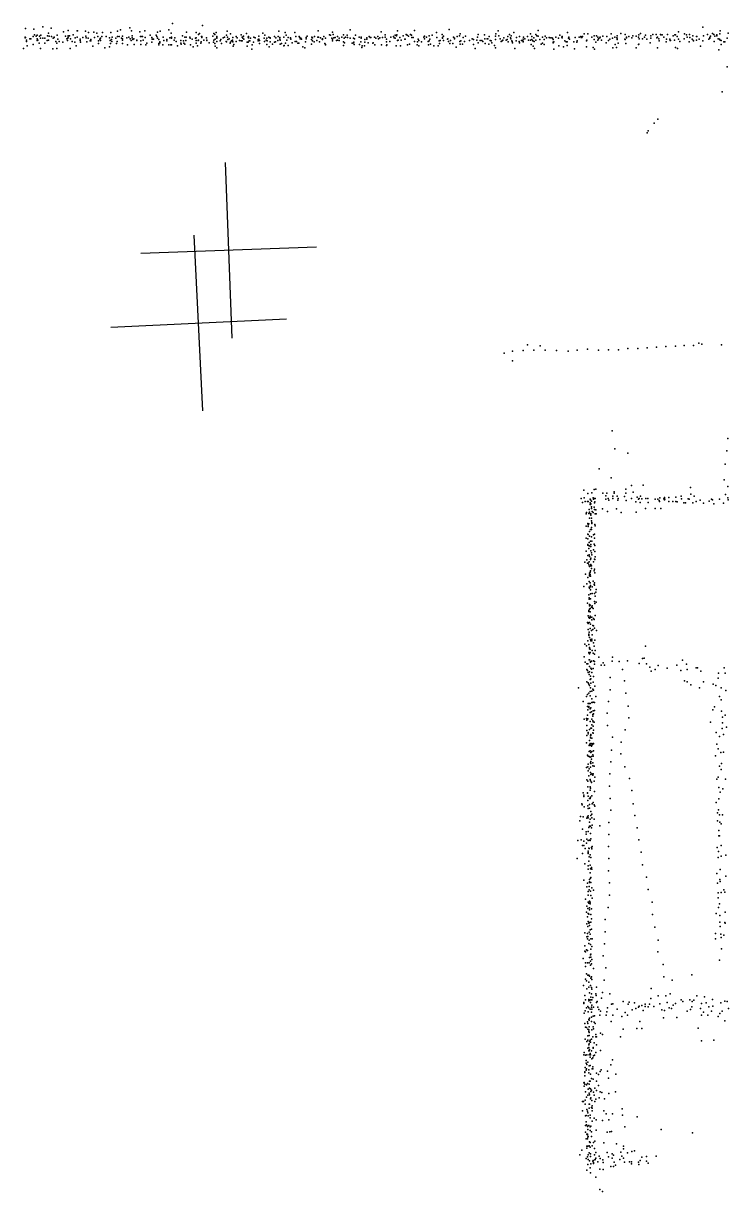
# Model space of a CAD drawing. Header units: millimetres. Extents: x -23456 to 7110, y -22489 to 15514.
# Drawn here: x -5926 to -4323, y -1951 to 705 of the extents above; entities that cross this region are included whole.
import ezdxf

# ---------------------------------------------------------------- set-up
doc = ezdxf.new("R2010")
doc.units = ezdxf.units.MM
doc.layers.add('P', color=9, linetype='Continuous')
doc.layers.add('PANOS', color=10, linetype='Continuous')

msp = doc.modelspace()

# ---------------------------------------------------------------- linework, layer by layer
at = {"layer": 'P'}
for p in [(-5921, 693), (-5902, 692), (-5882, 697), (-5863, 694), (-5684, 695), (-5587, 705), (-5519, 700), (-4958, 691), (-4382, 696), (-5922, 674), (-5922, 672), (-5921, 673), (-5919, 667), (-5919, 664), (-5911, 670), (-5909, 670), (-5904, 675), (-5901, 679), (-5897, 676), (-5895, 678), (-5895, 670), (-5895, 666), (-5893, 667), (-5889, 676), (-5887, 671), (-5886, 678), (-5882, 671), (-5877, 671), (-5872, 666), (-5871, 677), (-5869, 683), (-5869, 667), (-5867, 676), (-5862, 675), (-5858, 671), (-5856, 674), (-5856, 673), (-5852, 664), (-5849, 678), (-5848, 669), (-5845, 664), (-5835, 686), (-5830, 676), (-5827, 670), (-5826, 666), (-5825, 671), (-5824, 689), (-5824, 677), (-5824, 674), (-5821, 677), (-5819, 670), (-5815, 664), (-5813, 679), (-5808, 672), (-5804, 688), (-5804, 674), (-5803, 688), (-5797, 669), (-5797, 666), (-5791, 673), (-5791, 673), (-5785, 687), (-5784, 676), (-5783, 672), (-5779, 671), (-5778, 684), (-5774, 665), (-5773, 668), (-5773, 665), (-5766, 685), (-5764, 673), (-5759, 683), (-5757, 675), (-5755, 665), (-5752, 669), (-5751, 671), (-5751, 666), (-5748, 675), (-5746, 684), (-5738, 675), (-5730, 672), (-5729, 666), (-5727, 684), (-5726, 668), (-5725, 664), (-5724, 674), (-5716, 671), (-5713, 664), (-5712, 687), (-5712, 675), (-5708, 675), (-5705, 690), (-5703, 671), (-5701, 676), (-5701, 670), (-5701, 667), (-5691, 672), (-5686, 674), (-5683, 670), (-5681, 666), (-5680, 688), (-5679, 677), (-5679, 672), (-5677, 668), (-5675, 670), (-5668, 667), (-5668, 666), (-5661, 686), (-5660, 675), (-5659, 665), (-5657, 675), (-5655, 675), (-5654, 667), (-5650, 688), (-5649, 673), (-5638, 678), (-5634, 673), (-5633, 669), (-5631, 669), (-5630, 669), (-5624, 678), (-5623, 675), (-5621, 685), (-5621, 671), (-5618, 668), (-5615, 687), (-5608, 674), (-5607, 666), (-5600, 668), (-5600, 665), (-5595, 690), (-5593, 672), (-5590, 683), (-5589, 674), (-5589, 671), (-5583, 667), (-5582, 672), (-5579, 664), (-5568, 666), (-5564, 677), (-5562, 665), (-5559, 674), (-5557, 666), (-5557, 666), (-5556, 674), (-5555, 685), (-5548, 674), (-5547, 671), (-5542, 669), (-5535, 671), (-5533, 684), (-5533, 672), (-5533, 666), (-5529, 666), (-5528, 680), (-5528, 667), (-5526, 682), (-5521, 675), (-5520, 675), (-5520, 673), (-5516, 667), (-5510, 672), (-5509, 667), (-5509, 666), (-5495, 676), (-5493, 682), (-5493, 667), (-5491, 680), (-5490, 669), (-5488, 684), (-5486, 675), (-5486, 673), (-5486, 671), (-5486, 664), (-5479, 665), (-5477, 668), (-5472, 672), (-5469, 674), (-5465, 664), (-5464, 678), (-5463, 687), (-5462, 674), (-5461, 668), (-5458, 670), (-5455, 681), (-5453, 665), (-5451, 667), (-5450, 673), (-5442, 675), (-5442, 664), (-5440, 672), (-5435, 666), (-5431, 679), (-5431, 665), (-5429, 674), (-5429, 665), (-5427, 671), (-5426, 676), (-5425, 669), (-5419, 682), (-5415, 674), (-5414, 675), (-5414, 672), (-5413, 665), (-5411, 665), (-5410, 671), (-5402, 674), (-5399, 672), (-5392, 668), (-5392, 665), (-5391, 676), (-5391, 669), (-5389, 666), (-5382, 683), (-5379, 671), (-5378, 664), (-5377, 678), (-5374, 667), (-5373, 671), (-5372, 665), (-5368, 674), (-5365, 672), (-5365, 671), (-5355, 675), (-5352, 672), (-5348, 666), (-5347, 675), (-5345, 687), (-5343, 673), (-5343, 673), (-5343, 669), (-5342, 667), (-5334, 674), (-5331, 684), (-5329, 678), (-5327, 667), (-5324, 673), (-5319, 672), (-5319, 671), (-5318, 669), (-5309, 684), (-5308, 664), (-5307, 675), (-5305, 664), (-5299, 675), (-5298, 674), (-5297, 670), (-5295, 671), (-5294, 669), (-5283, 673), (-5283, 670), (-5281, 676), (-5271, 668), (-5270, 674), (-5269, 672), (-5269, 665), (-5264, 675), (-5259, 666), (-5257, 674), (-5256, 688), (-5255, 674), (-5251, 672), (-5247, 669), (-5246, 670), (-5246, 668), (-5243, 675), (-5239, 671), (-5230, 679), (-5228, 678), (-5225, 671), (-5223, 685), (-5223, 669), (-5223, 665), (-5222, 680), (-5220, 672), (-5217, 673), (-5214, 666), (-5212, 675), (-5212, 667), (-5208, 671), (-5208, 666), (-5202, 674), (-5198, 679), (-5197, 671), (-5194, 674), (-5190, 678), (-5189, 673), (-5183, 690), (-5183, 671), (-5176, 671), (-5173, 670), (-5171, 678), (-5163, 674), (-5158, 674), (-5158, 671), (-5150, 668), (-5145, 672), (-5145, 669), (-5140, 675), (-5138, 673), (-5136, 673), (-5128, 674), (-5125, 671), (-5120, 675), (-5119, 670), (-5116, 672), (-5113, 686), (-5110, 673), (-5104, 679), (-5104, 674), (-5101, 669), (-5093, 664), (-5091, 674), (-5085, 675), (-5083, 672), (-5081, 678), (-5081, 671), (-5078, 677), (-5077, 679), (-5076, 688), (-5076, 666), (-5074, 667), (-5070, 673), (-5067, 667), (-5063, 677), (-5059, 669), (-5058, 669), (-5056, 680), (-5054, 678), (-5051, 676), (-5046, 680), (-5044, 678), (-5043, 673), (-5040, 673), (-5037, 689), (-5037, 664), (-5029, 669), (-5027, 666), (-5016, 674), (-5014, 676), (-5014, 670), (-5010, 674), (-5006, 664), (-5004, 677), (-5004, 665), (-5002, 669), (-4997, 678), (-4987, 684), (-4986, 673), (-4981, 665), (-4979, 666), (-4974, 680), (-4973, 673), (-4973, 671), (-4971, 676), (-4971, 666), (-4962, 669), (-4961, 670), (-4960, 664), (-4955, 666), (-4948, 674), (-4946, 671), (-4946, 670), (-4940, 675), (-4935, 677), (-4934, 664), (-4933, 681), (-4932, 665), (-4926, 673), (-4923, 664), (-4921, 676), (-4912, 666), (-4906, 670), (-4903, 668), (-4895, 667), (-4894, 674), (-4892, 680), (-4888, 666), (-4884, 666), (-4882, 664), (-4878, 679), (-4877, 670), (-4872, 670), (-4870, 670), (-4867, 675), (-4865, 666), (-4863, 665), (-4853, 676), (-4853, 668), (-4852, 681), (-4847, 688), (-4845, 677), (-4842, 670), (-4840, 664), (-4838, 665), (-4836, 667), (-4834, 672), (-4829, 667), (-4826, 668), (-4825, 675), (-4821, 680), (-4819, 672), (-4818, 670), (-4817, 677), (-4816, 665), (-4815, 664), (-4811, 684), (-4806, 665), (-4805, 673), (-4799, 664), (-4798, 675), (-4794, 666), (-4791, 665), (-4790, 669), (-4790, 664), (-4789, 674), (-4786, 670), (-4780, 675), (-4778, 667), (-4773, 681), (-4773, 667), (-4770, 675), (-4770, 668), (-4768, 665), (-4766, 672), (-4765, 664), (-4761, 680), (-4761, 667), (-4759, 677), (-4756, 689), (-4756, 676), (-4752, 668), (-4746, 674), (-4742, 668), (-4740, 676), (-4737, 672), (-4731, 673), (-4729, 672), (-4725, 672), (-4723, 671), (-4722, 668), (-4716, 674), (-4710, 671), (-4707, 678), (-4702, 674), (-4701, 675), (-4701, 672), (-4695, 665), (-4689, 684), (-4687, 671), (-4686, 674), (-4686, 673), (-4685, 669), (-4672, 673), (-4667, 665), (-4663, 674), (-4659, 675), (-4658, 673), (-4657, 673), (-4655, 675), (-4651, 681), (-4646, 665), (-4645, 667), (-4643, 681), (-4634, 674), (-4629, 677), (-4629, 668), (-4623, 677), (-4620, 674), (-4620, 667), (-4619, 670), (-4616, 672), (-4615, 674), (-4612, 667), (-4609, 676), (-4600, 675), (-4596, 666), (-4593, 669), (-4590, 681), (-4587, 671), (-4582, 674), (-4577, 672), (-4576, 677), (-4576, 671), (-4576, 668), (-4568, 682), (-4559, 669), (-4558, 680), (-4558, 668), (-4555, 674), (-4555, 672), (-4550, 675), (-4543, 672), (-4541, 677), (-4533, 676), (-4528, 674), (-4527, 679), (-4526, 670), (-4523, 682), (-4519, 670), (-4514, 674), (-4512, 678), (-4509, 669), (-4500, 677), (-4500, 671), (-4495, 680), (-4488, 680), (-4486, 672), (-4485, 674), (-4482, 670), (-4481, 665), (-4478, 680), (-4477, 679), (-4474, 679), (-4470, 674), (-4464, 669), (-4462, 680), (-4457, 669), (-4456, 666), (-4455, 666), (-4449, 677), (-4446, 667), (-4445, 679), (-4444, 679), (-4440, 675), (-4437, 686), (-4437, 669), (-4434, 664), (-4424, 670), (-4423, 681), (-4419, 679), (-4417, 674), (-4412, 680), (-4411, 673), (-4406, 669), (-4405, 668), (-4404, 677), (-4403, 665), (-4396, 675), (-4396, 667), (-4395, 675), (-4390, 669), (-4382, 665), (-4380, 677), (-4371, 680), (-4368, 669), (-4366, 673), (-4366, 671), (-4364, 676), (-4360, 682), (-4357, 680), (-4356, 664), (-4354, 676), (-4350, 679), (-4350, 677), (-4347, 670), (-4344, 669), (-4343, 681), (-4342, 688), (-4342, 667), (-4340, 666), (-4326, 671), (-4324, 683), (-5926, 648), (-5917, 654), (-5904, 657), (-5890, 660), (-5887, 648), (-5877, 660), (-5859, 647), (-5850, 660), (-5850, 648), (-5836, 662), (-5820, 648), (-5809, 662), (-5806, 654), (-5796, 662), (-5782, 663), (-5768, 653), (-5755, 659), (-5741, 649), (-5730, 652), (-5728, 659), (-5714, 659), (-5701, 659), (-5689, 656), (-5674, 657), (-5659, 657), (-5648, 656), (-5645, 660), (-5634, 662), (-5618, 659), (-5618, 656), (-5616, 663), (-5616, 661), (-5609, 656), (-5595, 656), (-5591, 656), (-5589, 656), (-5576, 654), (-5568, 660), (-5567, 658), (-5561, 660), (-5559, 658), (-5546, 656), (-5540, 652), (-5533, 660), (-5530, 654), (-5523, 660), (-5522, 663), (-5522, 663), (-5504, 661), (-5494, 662), (-5491, 659), (-5490, 653), (-5486, 649), (-5476, 659), (-5464, 663), (-5456, 660), (-5455, 662), (-5450, 663), (-5449, 653), (-5448, 657), (-5417, 662), (-5417, 653), (-5415, 662), (-5407, 646), (-5406, 656), (-5403, 662), (-5389, 659), (-5373, 657), (-5367, 652), (-5365, 663), (-5360, 658), (-5355, 662), (-5353, 663), (-5342, 658), (-5339, 659), (-5334, 654), (-5333, 655), (-5330, 660), (-5324, 655), (-5315, 661), (-5302, 660), (-5300, 660), (-5291, 652), (-5286, 649), (-5285, 663), (-5271, 658), (-5265, 663), (-5253, 663), (-5241, 659), (-5239, 657), (-5239, 656), (-5198, 663), (-5198, 655), (-5196, 661), (-5179, 660), (-5176, 661), (-5175, 662), (-5174, 657), (-5162, 657), (-5159, 663), (-5157, 650), (-5156, 654), (-5151, 654), (-5150, 662), (-5142, 661), (-5132, 660), (-5131, 661), (-5127, 656), (-5112, 656), (-5101, 663), (-5101, 655), (-5100, 656), (-5079, 654), (-5069, 654), (-5053, 656), (-5048, 658), (-5031, 656), (-5030, 663), (-5027, 654), (-5021, 663), (-5005, 656), (-5001, 658), (-4993, 654), (-4983, 654), (-4980, 659), (-4957, 659), (-4950, 659), (-4942, 651), (-4933, 658), (-4928, 658), (-4903, 657), (-4899, 648), (-4892, 661), (-4876, 659), (-4868, 658), (-4861, 661), (-4855, 655), (-4853, 649), (-4824, 663), (-4814, 661), (-4809, 648), (-4798, 661), (-4790, 663), (-4772, 657), (-4767, 653), (-4764, 648), (-4749, 658), (-4746, 660), (-4742, 657), (-4722, 662), (-4722, 661), (-4720, 663), (-4720, 646), (-4709, 654), (-4698, 652), (-4692, 663), (-4690, 663), (-4690, 655), (-4675, 663), (-4673, 647), (-4668, 662), (-4646, 652), (-4631, 650), (-4628, 646), (-4625, 662), (-4601, 661), (-4586, 649), (-4581, 657), (-4578, 650), (-4574, 660), (-4557, 659), (-4533, 649), (-4528, 657), (-4527, 658), (-4501, 661), (-4485, 649), (-4465, 663), (-4444, 650), (-4439, 648), (-4413, 663), (-4387, 653), (-4345, 645), (-4340, 657), (-4334, 663), (-4332, 663), (-4326, 606), (-4338, 549), (-4484, 487), (-4508, 456), (-4506, 461), (-4492, 478), (-4780, -26), (-4391, -22), (-4384, -24), (-4339, -26), (-4833, -45), (-4814, -40), (-4790, -39), (-4766, -38), (-4751, -28), (-4740, -38), (-4714, -39), (-4688, -40), (-4667, -38), (-4644, -36), (-4619, -38), (-4596, -37), (-4573, -37), (-4552, -34), (-4529, -34), (-4508, -33), (-4487, -31), (-4466, -30), (-4444, -29), (-4424, -27), (-4403, -27), (-4814, -62), (-4588, -221), (-4325, -239), (-4582, -262), (-4552, -272), (-4327, -267), (-4617, -308), (-4331, -297), (-4590, -328), (-4517, -345), (-4333, -333), (-4652, -356), (-4643, -364), (-4634, -362), (-4629, -355), (-4625, -354), (-4609, -363), (-4602, -369), (-4600, -363), (-4586, -370), (-4583, -360), (-4583, -363), (-4576, -370), (-4560, -371), (-4557, -354), (-4557, -363), (-4544, -346), (-4540, -361), (-4523, -370), (-4431, -370), (-4410, -350), (-4409, -365), (-4401, -370), (-4330, -366), (-4325, -348), (-4658, -375), (-4655, -384), (-4651, -374), (-4649, -382), (-4644, -382), (-4642, -382), (-4638, -377), (-4638, -385), (-4638, -389), (-4637, -378), (-4637, -389), (-4636, -387), (-4635, -381), (-4635, -394), (-4635, -398), (-4635, -398), (-4631, -374), (-4630, -377), (-4629, -395), (-4628, -375), (-4628, -385), (-4627, -383), (-4626, -375), (-4602, -377), (-4597, -375), (-4595, -379), (-4586, -375), (-4575, -379), (-4574, -375), (-4556, -380), (-4544, -375), (-4534, -383), (-4531, -372), (-4528, -377), (-4526, -375), (-4524, -384), (-4520, -376), (-4512, -398), (-4511, -375), (-4507, -375), (-4506, -384), (-4490, -377), (-4490, -398), (-4484, -377), (-4481, -380), (-4480, -382), (-4479, -374), (-4477, -398), (-4470, -376), (-4469, -373), (-4469, -378), (-4468, -377), (-4459, -373), (-4459, -382), (-4450, -382), (-4443, -372), (-4443, -382), (-4440, -383), (-4430, -376), (-4425, -385), (-4421, -385), (-4415, -376), (-4413, -377), (-4404, -385), (-4397, -382), (-4388, -379), (-4380, -386), (-4367, -381), (-4362, -377), (-4360, -378), (-4357, -387), (-4344, -377), (-4335, -386), (-4325, -374), (-4324, -378), (-4647, -410), (-4646, -407), (-4641, -409), (-4640, -400), (-4639, -406), (-4639, -420), (-4637, -410), (-4636, -410), (-4636, -413), (-4635, -420), (-4633, -405), (-4631, -407), (-4628, -400), (-4626, -410), (-4625, -401), (-4624, -410), (-4610, -399), (-4598, -405), (-4578, -399), (-4567, -407), (-4533, -406), (-4647, -438), (-4643, -432), (-4642, -435), (-4642, -439), (-4641, -433), (-4639, -450), (-4637, -446), (-4635, -426), (-4635, -441), (-4635, -446), (-4634, -430), (-4634, -432), (-4627, -434), (-4626, -437), (-4647, -465), (-4643, -456), (-4643, -467), (-4642, -457), (-4640, -475), (-4639, -461), (-4637, -472), (-4635, -462), (-4634, -472), (-4630, -458), (-4628, -456), (-4628, -465), (-4647, -495), (-4643, -480), (-4643, -481), (-4641, -489), (-4640, -483), (-4640, -503), (-4637, -484), (-4636, -480), (-4636, -484), (-4636, -494), (-4635, -499), (-4634, -503), (-4630, -492), (-4629, -479), (-4627, -482), (-4627, -496), (-4650, -520), (-4645, -515), (-4644, -522), (-4643, -505), (-4642, -522), (-4641, -526), (-4640, -519), (-4639, -507), (-4639, -530), (-4637, -514), (-4637, -528), (-4636, -511), (-4636, -525), (-4635, -528), (-4630, -519), (-4628, -513), (-4627, -514), (-4626, -508), (-4648, -547), (-4643, -555), (-4639, -545), (-4639, -549), (-4639, -551), (-4638, -543), (-4638, -548), (-4638, -551), (-4638, -552), (-4637, -540), (-4637, -552), (-4635, -534), (-4629, -540), (-4628, -536), (-4627, -544), (-4652, -575), (-4645, -569), (-4640, -564), (-4640, -577), (-4639, -579), (-4638, -567), (-4638, -576), (-4638, -576), (-4637, -573), (-4637, -583), (-4633, -576), (-4631, -563), (-4629, -571), (-4628, -567), (-4628, -572), (-4624, -582), (-4641, -594), (-4640, -601), (-4640, -604), (-4640, -604), (-4637, -592), (-4637, -603), (-4637, -603), (-4633, -591), (-4628, -591), (-4628, -609), (-4626, -597), (-4625, -588), (-4644, -613), (-4641, -630), (-4641, -632), (-4639, -616), (-4639, -619), (-4639, -627), (-4638, -618), (-4638, -625), (-4638, -633), (-4635, -622), (-4633, -619), (-4633, -623), (-4631, -625), (-4627, -614), (-4624, -611), (-4644, -657), (-4643, -657), (-4642, -642), (-4642, -659), (-4641, -646), (-4639, -647), (-4639, -657), (-4638, -643), (-4637, -646), (-4637, -661), (-4634, -645), (-4634, -651), (-4632, -664), (-4630, -648), (-4629, -650), (-4626, -641), (-4642, -673), (-4641, -684), (-4641, -685), (-4641, -687), (-4640, -679), (-4638, -671), (-4635, -675), (-4633, -685), (-4632, -673), (-4630, -665), (-4628, -670), (-4623, -675), (-4650, -706), (-4646, -710), (-4643, -699), (-4641, -707), (-4639, -691), (-4639, -714), (-4639, -717), (-4637, -696), (-4636, -699), (-4634, -695), (-4634, -699), (-4630, -703), (-4629, -711), (-4627, -697), (-4512, -711), (-4651, -735), (-4641, -725), (-4641, -726), (-4640, -742), (-4639, -728), (-4639, -742), (-4638, -718), (-4638, -725), (-4633, -721), (-4631, -727), (-4628, -729), (-4626, -721), (-4618, -736), (-4587, -736), (-4519, -739), (-4515, -738), (-4428, -743), (-4649, -747), (-4645, -751), (-4645, -764), (-4644, -766), (-4643, -751), (-4639, -757), (-4639, -769), (-4637, -746), (-4637, -747), (-4636, -761), (-4635, -745), (-4635, -763), (-4631, -762), (-4630, -744), (-4628, -746), (-4628, -752), (-4613, -754), (-4608, -749), (-4605, -754), (-4588, -745), (-4572, -746), (-4564, -764), (-4553, -744), (-4526, -750), (-4510, -751), (-4502, -759), (-4499, -768), (-4490, -764), (-4483, -755), (-4463, -761), (-4441, -754), (-4432, -766), (-4419, -752), (-4417, -764), (-4397, -760), (-4394, -760), (-4386, -768), (-4333, -760), (-4645, -792), (-4642, -771), (-4642, -794), (-4640, -775), (-4638, -787), (-4637, -779), (-4636, -785), (-4636, -795), (-4634, -771), (-4631, -793), (-4630, -780), (-4592, -782), (-4560, -790), (-4423, -790), (-4417, -792), (-4380, -792), (-4347, -784), (-4346, -772), (-4331, -772), (-4664, -806), (-4644, -821), (-4641, -797), (-4641, -818), (-4639, -800), (-4638, -814), (-4637, -806), (-4634, -813), (-4632, -809), (-4630, -811), (-4627, -802), (-4592, -810), (-4557, -818), (-4409, -799), (-4389, -806), (-4358, -797), (-4352, -800), (-4340, -806), (-4329, -812), (-4654, -837), (-4646, -825), (-4644, -848), (-4642, -841), (-4641, -848), (-4640, -841), (-4638, -824), (-4638, -841), (-4634, -831), (-4634, -839), (-4633, -839), (-4631, -838), (-4628, -839), (-4625, -825), (-4596, -837), (-4551, -847), (-4355, -849), (-4344, -825), (-4340, -833), (-4646, -875), (-4644, -868), (-4643, -856), (-4643, -876), (-4641, -850), (-4638, -853), (-4638, -862), (-4636, -851), (-4635, -860), (-4632, -866), (-4632, -870), (-4631, -858), (-4630, -865), (-4628, -857), (-4599, -863), (-4550, -874), (-4359, -856), (-4339, -859), (-4337, -872), (-4331, -868), (-4651, -877), (-4645, -879), (-4645, -891), (-4645, -903), (-4639, -900), (-4638, -882), (-4636, -897), (-4635, -897), (-4634, -877), (-4634, -890), (-4632, -881), (-4631, -883), (-4631, -893), (-4630, -902), (-4629, -884), (-4598, -891), (-4558, -901), (-4364, -884), (-4338, -898), (-4337, -885), (-4328, -895), (-4645, -914), (-4642, -907), (-4642, -910), (-4639, -925), (-4637, -915), (-4637, -919), (-4636, -912), (-4636, -914), (-4634, -920), (-4632, -908), (-4631, -909), (-4587, -918), (-4567, -929), (-4351, -907), (-4344, -916), (-4335, -912), (-4646, -931), (-4640, -937), (-4640, -950), (-4639, -935), (-4638, -932), (-4638, -949), (-4637, -936), (-4636, -953), (-4635, -938), (-4634, -932), (-4634, -950), (-4633, -935), (-4630, -932), (-4630, -933), (-4630, -949), (-4589, -947), (-4568, -956), (-4350, -934), (-4347, -944), (-4341, -953), (-4335, -952), (-4644, -959), (-4642, -961), (-4642, -979), (-4640, -962), (-4638, -963), (-4637, -976), (-4636, -973), (-4636, -978), (-4635, -962), (-4635, -968), (-4632, -958), (-4632, -976), (-4631, -961), (-4591, -974), (-4353, -960), (-4339, -978), (-4646, -987), (-4643, -985), (-4642, -994), (-4641, -1006), (-4640, -990), (-4637, -986), (-4637, -998), (-4637, -998), (-4636, -1003), (-4634, -1001), (-4632, -983), (-4632, -1004), (-4631, -1001), (-4629, -984), (-4627, -1009), (-4593, -1001), (-4559, -985), (-4347, -1009), (-4344, -984), (-4340, -991), (-4645, -1015), (-4643, -1018), (-4643, -1031), (-4638, -1014), (-4638, -1031), (-4637, -1017), (-4637, -1034), (-4635, -1020), (-4635, -1021), (-4629, -1018), (-4594, -1029), (-4548, -1012), (-4350, -1013), (-4345, -1032), (-4336, -1035), (-4330, -1013), (-4654, -1044), (-4652, -1050), (-4652, -1053), (-4644, -1044), (-4644, -1045), (-4643, -1062), (-4642, -1052), (-4639, -1057), (-4638, -1038), (-4638, -1057), (-4637, -1054), (-4634, -1051), (-4628, -1041), (-4592, -1057), (-4543, -1039), (-4345, -1058), (-4342, -1043), (-4657, -1069), (-4656, -1072), (-4651, -1076), (-4643, -1074), (-4642, -1080), (-4639, -1071), (-4639, -1079), (-4636, -1087), (-4633, -1069), (-4631, -1066), (-4629, -1072), (-4627, -1075), (-4591, -1084), (-4540, -1069), (-4351, -1066), (-4346, -1083), (-4661, -1108), (-4660, -1098), (-4654, -1099), (-4645, -1102), (-4644, -1099), (-4642, -1097), (-4642, -1101), (-4639, -1111), (-4638, -1104), (-4636, -1096), (-4634, -1093), (-4634, -1101), (-4629, -1104), (-4595, -1112), (-4536, -1096), (-4348, -1090), (-4348, -1108), (-4344, -1094), (-4343, -1111), (-4340, -1115), (-4337, -1094), (-4655, -1127), (-4647, -1133), (-4647, -1138), (-4642, -1132), (-4641, -1123), (-4639, -1120), (-4637, -1120), (-4637, -1137), (-4635, -1124), (-4633, -1118), (-4616, -1119), (-4595, -1139), (-4531, -1124), (-4345, -1130), (-4345, -1142), (-4344, -1142), (-4666, -1153), (-4658, -1151), (-4655, -1164), (-4652, -1154), (-4652, -1164), (-4646, -1159), (-4645, -1150), (-4642, -1153), (-4639, -1152), (-4638, -1153), (-4636, -1149), (-4633, -1166), (-4596, -1166), (-4527, -1151), (-4340, -1164), (-4667, -1194), (-4655, -1182), (-4649, -1171), (-4642, -1177), (-4642, -1180), (-4642, -1182), (-4641, -1170), (-4640, -1171), (-4640, -1190), (-4638, -1185), (-4636, -1191), (-4635, -1169), (-4634, -1172), (-4595, -1194), (-4522, -1179), (-4349, -1169), (-4347, -1191), (-4346, -1178), (-4340, -1188), (-4329, -1186), (-4650, -1206), (-4642, -1210), (-4642, -1218), (-4641, -1200), (-4638, -1209), (-4637, -1217), (-4635, -1214), (-4634, -1218), (-4519, -1208), (-4342, -1219), (-4652, -1243), (-4639, -1241), (-4639, -1247), (-4639, -1248), (-4638, -1226), (-4637, -1238), (-4636, -1237), (-4636, -1248), (-4596, -1222), (-4510, -1236), (-4350, -1228), (-4343, -1241), (-4342, -1246), (-4329, -1234), (-4645, -1258), (-4644, -1250), (-4642, -1269), (-4640, -1257), (-4640, -1265), (-4637, -1268), (-4634, -1260), (-4630, -1266), (-4594, -1249), (-4506, -1264), (-4348, -1250), (-4347, -1272), (-4340, -1271), (-4334, -1265), (-4332, -1270), (-4648, -1286), (-4642, -1277), (-4642, -1293), (-4641, -1295), (-4639, -1291), (-4638, -1293), (-4638, -1297), (-4636, -1278), (-4633, -1284), (-4594, -1277), (-4497, -1293), (-4347, -1283), (-4344, -1297), (-4646, -1316), (-4645, -1302), (-4644, -1326), (-4643, -1307), (-4642, -1319), (-4641, -1320), (-4639, -1306), (-4639, -1310), (-4636, -1321), (-4635, -1308), (-4597, -1305), (-4496, -1321), (-4351, -1319), (-4346, -1305), (-4343, -1323), (-4331, -1316), (-4645, -1342), (-4643, -1348), (-4642, -1337), (-4641, -1341), (-4639, -1339), (-4639, -1346), (-4636, -1338), (-4635, -1331), (-4635, -1354), (-4604, -1332), (-4491, -1350), (-4343, -1338), (-4342, -1348), (-4332, -1339), (-4331, -1341), (-4650, -1363), (-4645, -1372), (-4644, -1364), (-4644, -1376), (-4643, -1371), (-4640, -1361), (-4640, -1379), (-4638, -1356), (-4638, -1366), (-4636, -1376), (-4633, -1376), (-4604, -1360), (-4483, -1379), (-4353, -1364), (-4353, -1376), (-4341, -1366), (-4340, -1373), (-4334, -1368), (-4650, -1392), (-4650, -1404), (-4648, -1406), (-4646, -1401), (-4644, -1403), (-4641, -1387), (-4637, -1389), (-4636, -1400), (-4634, -1394), (-4605, -1388), (-4484, -1406), (-4339, -1399), (-4654, -1421), (-4648, -1431), (-4644, -1431), (-4640, -1431), (-4639, -1419), (-4637, -1413), (-4637, -1427), (-4636, -1411), (-4636, -1418), (-4635, -1433), (-4634, -1423), (-4608, -1415), (-4344, -1425), (-4648, -1439), (-4646, -1456), (-4643, -1459), (-4641, -1459), (-4637, -1436), (-4630, -1444), (-4602, -1442), (-4472, -1435), (-4407, -1458), (-4653, -1482), (-4648, -1468), (-4646, -1472), (-4641, -1475), (-4641, -1486), (-4639, -1461), (-4637, -1482), (-4636, -1466), (-4635, -1463), (-4635, -1487), (-4634, -1469), (-4623, -1486), (-4606, -1470), (-4470, -1463), (-4451, -1470), (-4650, -1505), (-4645, -1490), (-4639, -1499), (-4636, -1509), (-4635, -1501), (-4634, -1491), (-4632, -1510), (-4625, -1501), (-4624, -1505), (-4612, -1511), (-4610, -1498), (-4593, -1501), (-4500, -1512), (-4499, -1489), (-4483, -1506), (-4466, -1506), (-4456, -1501), (-4395, -1506), (-4378, -1508), (-4652, -1521), (-4652, -1523), (-4649, -1540), (-4648, -1515), (-4646, -1533), (-4643, -1530), (-4641, -1514), (-4641, -1517), (-4641, -1533), (-4639, -1516), (-4638, -1536), (-4637, -1521), (-4636, -1515), (-4635, -1532), (-4634, -1515), (-4634, -1527), (-4634, -1536), (-4630, -1532), (-4623, -1521), (-4622, -1519), (-4620, -1532), (-4618, -1537), (-4598, -1533), (-4589, -1525), (-4586, -1524), (-4576, -1536), (-4563, -1519), (-4551, -1525), (-4549, -1520), (-4542, -1538), (-4537, -1522), (-4534, -1535), (-4528, -1532), (-4526, -1529), (-4520, -1528), (-4517, -1539), (-4513, -1525), (-4513, -1530), (-4506, -1531), (-4503, -1525), (-4493, -1530), (-4479, -1524), (-4475, -1538), (-4469, -1539), (-4463, -1521), (-4458, -1533), (-4453, -1535), (-4449, -1527), (-4444, -1523), (-4431, -1515), (-4427, -1519), (-4411, -1515), (-4410, -1537), (-4407, -1531), (-4406, -1519), (-4402, -1516), (-4387, -1535), (-4385, -1523), (-4374, -1522), (-4368, -1531), (-4360, -1514), (-4359, -1529), (-4341, -1522), (-4332, -1518), (-4326, -1519), (-4323, -1535), (-4651, -1545), (-4644, -1565), (-4642, -1542), (-4641, -1560), (-4640, -1561), (-4639, -1557), (-4635, -1543), (-4635, -1554), (-4635, -1564), (-4631, -1552), (-4629, -1566), (-4628, -1551), (-4616, -1550), (-4614, -1541), (-4601, -1550), (-4600, -1542), (-4590, -1564), (-4586, -1550), (-4566, -1553), (-4558, -1544), (-4553, -1550), (-4525, -1564), (-4471, -1556), (-4441, -1555), (-4417, -1541), (-4385, -1550), (-4380, -1543), (-4370, -1550), (-4362, -1541), (-4347, -1553), (-4343, -1546), (-4338, -1541), (-4332, -1563), (-4650, -1569), (-4648, -1577), (-4646, -1578), (-4643, -1569), (-4643, -1582), (-4641, -1583), (-4641, -1587), (-4640, -1576), (-4640, -1589), (-4634, -1583), (-4631, -1576), (-4630, -1581), (-4626, -1569), (-4614, -1591), (-4563, -1582), (-4532, -1580), (-4520, -1580), (-4392, -1579), (-4649, -1604), (-4645, -1610), (-4643, -1597), (-4643, -1607), (-4641, -1617), (-4640, -1596), (-4640, -1615), (-4639, -1610), (-4638, -1607), (-4637, -1611), (-4635, -1604), (-4632, -1599), (-4629, -1613), (-4625, -1594), (-4625, -1599), (-4623, -1599), (-4623, -1617), (-4610, -1594), (-4569, -1599), (-4385, -1608), (-4357, -1607), (-4652, -1640), (-4651, -1635), (-4648, -1641), (-4645, -1640), (-4643, -1625), (-4641, -1623), (-4641, -1631), (-4640, -1631), (-4640, -1640), (-4639, -1628), (-4638, -1637), (-4638, -1645), (-4637, -1640), (-4635, -1631), (-4631, -1623), (-4631, -1625), (-4630, -1642), (-4628, -1641), (-4625, -1635), (-4614, -1630), (-4649, -1669), (-4647, -1653), (-4647, -1659), (-4646, -1672), (-4645, -1662), (-4643, -1657), (-4640, -1665), (-4638, -1664), (-4634, -1649), (-4633, -1672), (-4632, -1647), (-4632, -1667), (-4632, -1672), (-4591, -1663), (-4587, -1651), (-4650, -1679), (-4650, -1680), (-4650, -1688), (-4647, -1675), (-4641, -1674), (-4641, -1681), (-4637, -1684), (-4635, -1694), (-4631, -1695), (-4623, -1682), (-4619, -1685), (-4615, -1678), (-4613, -1674), (-4598, -1677), (-4596, -1693), (-4579, -1684), (-4652, -1704), (-4651, -1703), (-4651, -1711), (-4650, -1707), (-4648, -1724), (-4646, -1708), (-4644, -1705), (-4642, -1718), (-4640, -1707), (-4639, -1700), (-4639, -1716), (-4638, -1700), (-4637, -1717), (-4636, -1723), (-4635, -1720), (-4630, -1725), (-4627, -1716), (-4623, -1700), (-4623, -1721), (-4619, -1710), (-4615, -1724), (-4611, -1726), (-4580, -1724), (-4655, -1746), (-4653, -1746), (-4649, -1743), (-4649, -1752), (-4646, -1736), (-4646, -1736), (-4643, -1732), (-4640, -1727), (-4640, -1752), (-4639, -1731), (-4639, -1752), (-4637, -1740), (-4636, -1738), (-4634, -1744), (-4629, -1732), (-4627, -1746), (-4625, -1741), (-4617, -1738), (-4605, -1740), (-4595, -1728), (-4655, -1767), (-4648, -1779), (-4647, -1778), (-4645, -1764), (-4644, -1768), (-4643, -1772), (-4642, -1779), (-4640, -1761), (-4638, -1777), (-4635, -1760), (-4633, -1756), (-4633, -1761), (-4633, -1767), (-4607, -1767), (-4601, -1774), (-4587, -1774), (-4565, -1763), (-4564, -1777), (-4648, -1801), (-4647, -1792), (-4646, -1799), (-4644, -1802), (-4644, -1803), (-4641, -1801), (-4638, -1783), (-4638, -1804), (-4636, -1802), (-4633, -1791), (-4629, -1784), (-4624, -1788), (-4610, -1789), (-4595, -1788), (-4559, -1804), (-4531, -1781), (-4648, -1816), (-4647, -1831), (-4645, -1820), (-4644, -1820), (-4644, -1822), (-4644, -1831), (-4643, -1810), (-4643, -1827), (-4642, -1826), (-4638, -1812), (-4635, -1815), (-4635, -1826), (-4635, -1826), (-4624, -1811), (-4599, -1816), (-4593, -1815), (-4589, -1814), (-4476, -1810), (-4405, -1817), (-4657, -1857), (-4645, -1848), (-4645, -1852), (-4643, -1848), (-4643, -1848), (-4640, -1847), (-4639, -1838), (-4638, -1839), (-4638, -1850), (-4633, -1847), (-4630, -1839), (-4628, -1853), (-4627, -1836), (-4607, -1840), (-4578, -1842), (-4562, -1848), (-4562, -1854), (-4537, -1858), (-4661, -1867), (-4647, -1876), (-4644, -1872), (-4642, -1867), (-4642, -1878), (-4640, -1863), (-4639, -1881), (-4637, -1865), (-4637, -1871), (-4632, -1882), (-4631, -1880), (-4630, -1885), (-4628, -1867), (-4627, -1879), (-4626, -1878), (-4625, -1862), (-4625, -1875), (-4620, -1883), (-4617, -1870), (-4615, -1876), (-4609, -1879), (-4608, -1885), (-4599, -1862), (-4596, -1872), (-4588, -1865), (-4588, -1875), (-4585, -1868), (-4583, -1884), (-4570, -1878), (-4568, -1861), (-4566, -1870), (-4562, -1875), (-4560, -1884), (-4553, -1863), (-4548, -1883), (-4544, -1883), (-4543, -1860), (-4528, -1884), (-4524, -1880), (-4520, -1873), (-4510, -1871), (-4510, -1882), (-4488, -1870), (-4645, -1902), (-4643, -1889), (-4638, -1897), (-4637, -1908), (-4636, -1888), (-4630, -1887), (-4616, -1900), (-4608, -1901), (-4591, -1894), (-4585, -1894), (-4580, -1891), (-4544, -1888), (-4527, -1889), (-4506, -1886), (-4625, -1918), (-4616, -1946), (-4610, -1951)]:
    msp.add_point(p, dxfattribs=at)
at = {"layer": 'PANOS'}
for points in [[(-5451.8, -10.9), (-5466.7, 388.8)], [(-5517.8, -176), (-5537.5, 223.6)], [(-5259.4, 196.4), (-5659.1, 181.5)], [(-5727.4, 14), (-5327.9, 33.6)]]:
    msp.add_lwpolyline(points, dxfattribs=at)

doc.saveas('drawing.dxf')
